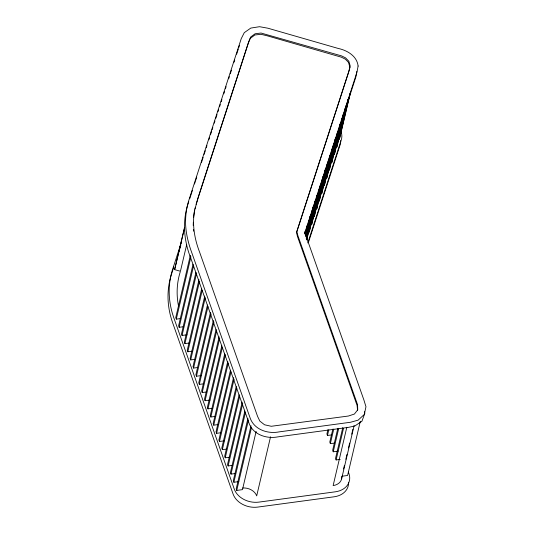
<?xml version="1.0" encoding="UTF-8"?>
<svg xmlns="http://www.w3.org/2000/svg" width="534" height="534" viewBox="0 0 534 534"><rect width="100%" height="100%" fill="white"/><g stroke="black" fill="none" stroke-linecap="round" stroke-linejoin="round"><path stroke-width="0.8" d="M193.228 225.488L193.335 222.231M193.575 217.378L194.436 211.05L198.321 196.826L248.63 41.892L250.666 37.013L255.105 33.755L261.026 33.041L341.586 55.91L345.571 57.859L348.862 61.276L350.224 66.036L348.902 71.049L296.797 231.502L297.865 235.574L357.553 404.672L357.74 409.798L354.396 414.05L348.395 416.026L271.272 426.279L264.55 424.784L259.844 421.099L257.555 416.34L199.576 252.061C194.423 238.691 191.92 224.026 194.73 209.829M356.799 71.483L355.871 76.963L304.981 233.685M186.693 244.579L180.425 271.279L174.638 269.617L184.504 227.544M184.417 228.492L174.638 269.617M190.358 255.285L175.746 317.583L176.293 319.138L180.385 318.591M176.293 319.138L190.905 256.841M193.041 264.25L178.623 325.74L179.17 327.295L183.269 326.748M179.17 327.295L193.595 265.805M195.925 272.407L181.5 333.897L182.047 335.452L186.967 334.791M182.047 335.452L196.659 273.154M198.988 279.749L184.377 342.054L184.931 343.609L189.023 343.055M184.931 343.609L199.542 281.311M201.678 288.72L187.254 350.211L187.808 351.766L191.9 351.212M187.808 351.766L202.226 290.276M204.749 296.063L190.137 358.361L190.685 359.923L194.783 359.369M190.685 359.923L205.296 297.618M207.439 305.027L193.014 366.518L193.562 368.08L197.66 367.526M193.562 368.08L207.986 306.589M210.503 312.377L195.891 374.674L196.445 376.23L201.358 375.569M196.445 376.23L211.057 313.932M213.386 320.534L198.768 382.831L199.322 384.387L203.414 383.839M199.322 384.387L213.934 322.089M216.07 329.498L201.652 390.988L202.199 392.543L206.298 391.996M202.199 392.543L216.624 331.053M219.14 336.847L204.529 399.145L205.076 400.7L209.996 400.039M205.076 400.7L219.688 338.402M221.83 345.812L207.406 407.302L207.96 408.857L212.051 408.303M207.96 408.857L222.378 347.367M224.707 353.969L210.283 415.459L210.837 417.014L214.928 416.46M210.837 417.014L225.448 354.716M227.778 361.311L213.166 423.609L213.713 425.171L217.812 424.617M213.713 425.171L228.325 362.866M230.468 370.276L216.043 431.766L216.59 433.328L220.689 432.774M216.59 433.328L231.015 371.838M233.532 377.625L218.92 439.923L219.474 441.478L224.387 440.817M219.474 441.478L234.086 379.18M236.222 386.589L221.797 448.079L222.351 449.635L226.443 449.087M222.351 449.635L236.769 388.145M239.098 394.746L224.68 456.236L225.228 457.792L229.326 457.244M225.228 457.792L239.653 396.301M242.169 402.095L227.557 464.393L228.105 465.948L232.203 465.394M228.105 465.948L242.716 403.651M244.859 411.06L230.434 472.55L230.982 474.105L235.08 473.551M230.982 474.105L245.406 412.615M247.923 418.402L233.311 480.707L233.865 482.262L238.778 481.601M233.865 482.262L248.477 419.964M250.993 425.752L236.195 488.857L236.742 490.419L242.476 489.645L256.14 431.392M236.742 490.419L251.547 427.307M304.74 233.311L305.314 230.882M304.841 233.451L305.415 231.022M305.168 234.473L307.444 224.761M305.268 234.613L307.544 224.901M305.782 234.827L310.147 216.217M305.695 235.774L310.628 214.741M306.015 236.796L312.851 207.666M306.115 236.936L313.331 206.191M306.256 238.765L314.98 201.552M306.543 238.097L315.461 200.07M306.87 239.119L317.116 195.431M317.596 193.955L306.676 239.926M319.819 186.88L309.193 232.19L320.3 185.405M322.903 176.721L311.702 224.454L323.003 176.861M325.606 168.17L314.219 216.717L325.707 168.31M327.736 162.049L316.729 208.981L327.836 162.189M329.872 155.928L319.245 201.238L330.159 155.26M320.307 193.088L321.755 193.502L332.575 147.384M333.049 145.909L321.755 193.502M335.272 138.84L324.272 185.765L335.752 137.358M337.408 132.719L326.781 178.029L337.888 131.237M340.111 124.168L329.291 170.286L340.592 122.693M342.241 118.054L331.808 162.55L343.295 114.149M345.324 107.888L334.317 154.813L345.999 105.598M348.028 99.337L336.834 147.077L348.128 99.478M350.164 93.216L339.344 139.334L350.264 93.363M270.544 436.819L256.694 495.886A12.062 9.305 13.2 0 0 242.623 488.009M327.869 429.87L326.921 433.915L327.469 435.47L331.561 434.916M327.469 435.47L328.797 429.81M332.836 429.122L329.798 442.072L330.346 443.627L334.444 443.073M330.346 443.627L333.763 429.062M337.802 428.381L332.675 450.229L333.223 451.784L338.142 451.123M333.223 451.784L338.73 428.321M342.768 427.634L335.552 458.379L336.106 459.941L340.198 459.387M336.106 459.941L343.502 428.381M346.806 427.327L333.143 485.58A12.062 9.305 13.2 0 0 341.76 476.809M343.569 468.972L344.33 465.735M345.845 459.26L346.987 454.407M348.502 447.933L349.643 443.08M351.726 434.175L352.867 429.323M341.606 478.898L354.129 425.498M360.31 421.273L347.594 475.48L341.86 476.248M188.769 201.705C182.147 219.881 183.596 240.093 190.698 257.895L249.311 423.956C253.777 434.91 266.953 439.035 277.88 436.872L348.475 427.36L354.843 425.978L361.939 421.213L364.822 413.336L364.442 411.707M196.065 204.322L248.283 43.307L250.272 38.381L254.898 34.97L260.986 34.303L267.32 35.831L341.38 57.185L345.391 59.187L348.488 62.371L349.937 67.438L348.562 72.457L296.524 232.691L297.545 236.722L357.106 405.493L357.566 410.593M189.697 198.768L191.439 193.401M191.679 192.667L192.394 190.464M194.496 183.99L195.184 181.867M195.444 181.079L196.726 177.128M201.438 162.603L202.172 160.354M202.413 159.613L203.134 157.39M204.095 154.426L205.29 150.748M206.244 147.818L206.958 145.622M208.847 139.801L209.548 137.625M210.489 134.735L211.664 131.124M212.131 129.675L212.832 127.519M214.234 123.2L214.935 121.044M215.869 118.174L217.031 114.583M217.965 111.719L218.66 109.57M219.594 106.707L220.288 104.557M221.223 101.7L221.917 99.551M223.773 93.83L224.474 91.688M225.401 88.824L226.096 86.682M228.652 78.805L229.353 76.656M230.281 73.785L231.449 70.194M234.026 62.258L234.733 60.082M236.635 54.221L238.351 48.948M238.805 47.546L239.486 45.443M181.206 242.903L172.709 269.056A120.604 93.063 13.2 0 0 173.83 317.843L234.279 489.117A20.098 15.513 13.2 0 0 258.89 502.114L335.339 491.807A20.098 15.513 13.2 0 0 348.956 473.665L348.402 472.089M173.857 266.907L171.541 274.035A120.604 93.063 13.2 0 0 172.662 322.823L233.111 494.097A20.098 15.513 13.2 0 0 257.722 507.093L334.171 496.787A20.098 15.513 13.2 0 0 348.542 482.282M178.489 252.635L180.806 245.5M307.811 242.937L341.273 139.895A20.098 15.513 13.2 0 0 341.059 131.684M308.445 242.369L340.105 144.874A20.098 15.513 13.2 0 0 340.679 140.576M193.568 229.553L193.702 231.175M178.63 306.589A112.561 86.855 13.2 0 1 180.212 271.966M194.977 208.627A112.561 86.855 13.2 0 1 195.391 207.245M358.114 66.029L356.926 72.337L304.854 232.684L363.868 399.886L365.964 406.734L364.321 414.437L358.127 420.151L350.531 422.26L279.235 431.866C268.128 434.135 254.678 429.857 250.346 418.603L191.853 252.882C188.355 243.451 185.919 233.578 185.558 223.492A124.883 96.36 13.2 0 1 188.549 201.184L241.234 38.668L244.278 32.661L250.793 28.082L259.537 26.7L267.894 28.209L338.095 48.414C347.2 50.35 356.926 55.923 358.114 66.029"/></g></svg>
